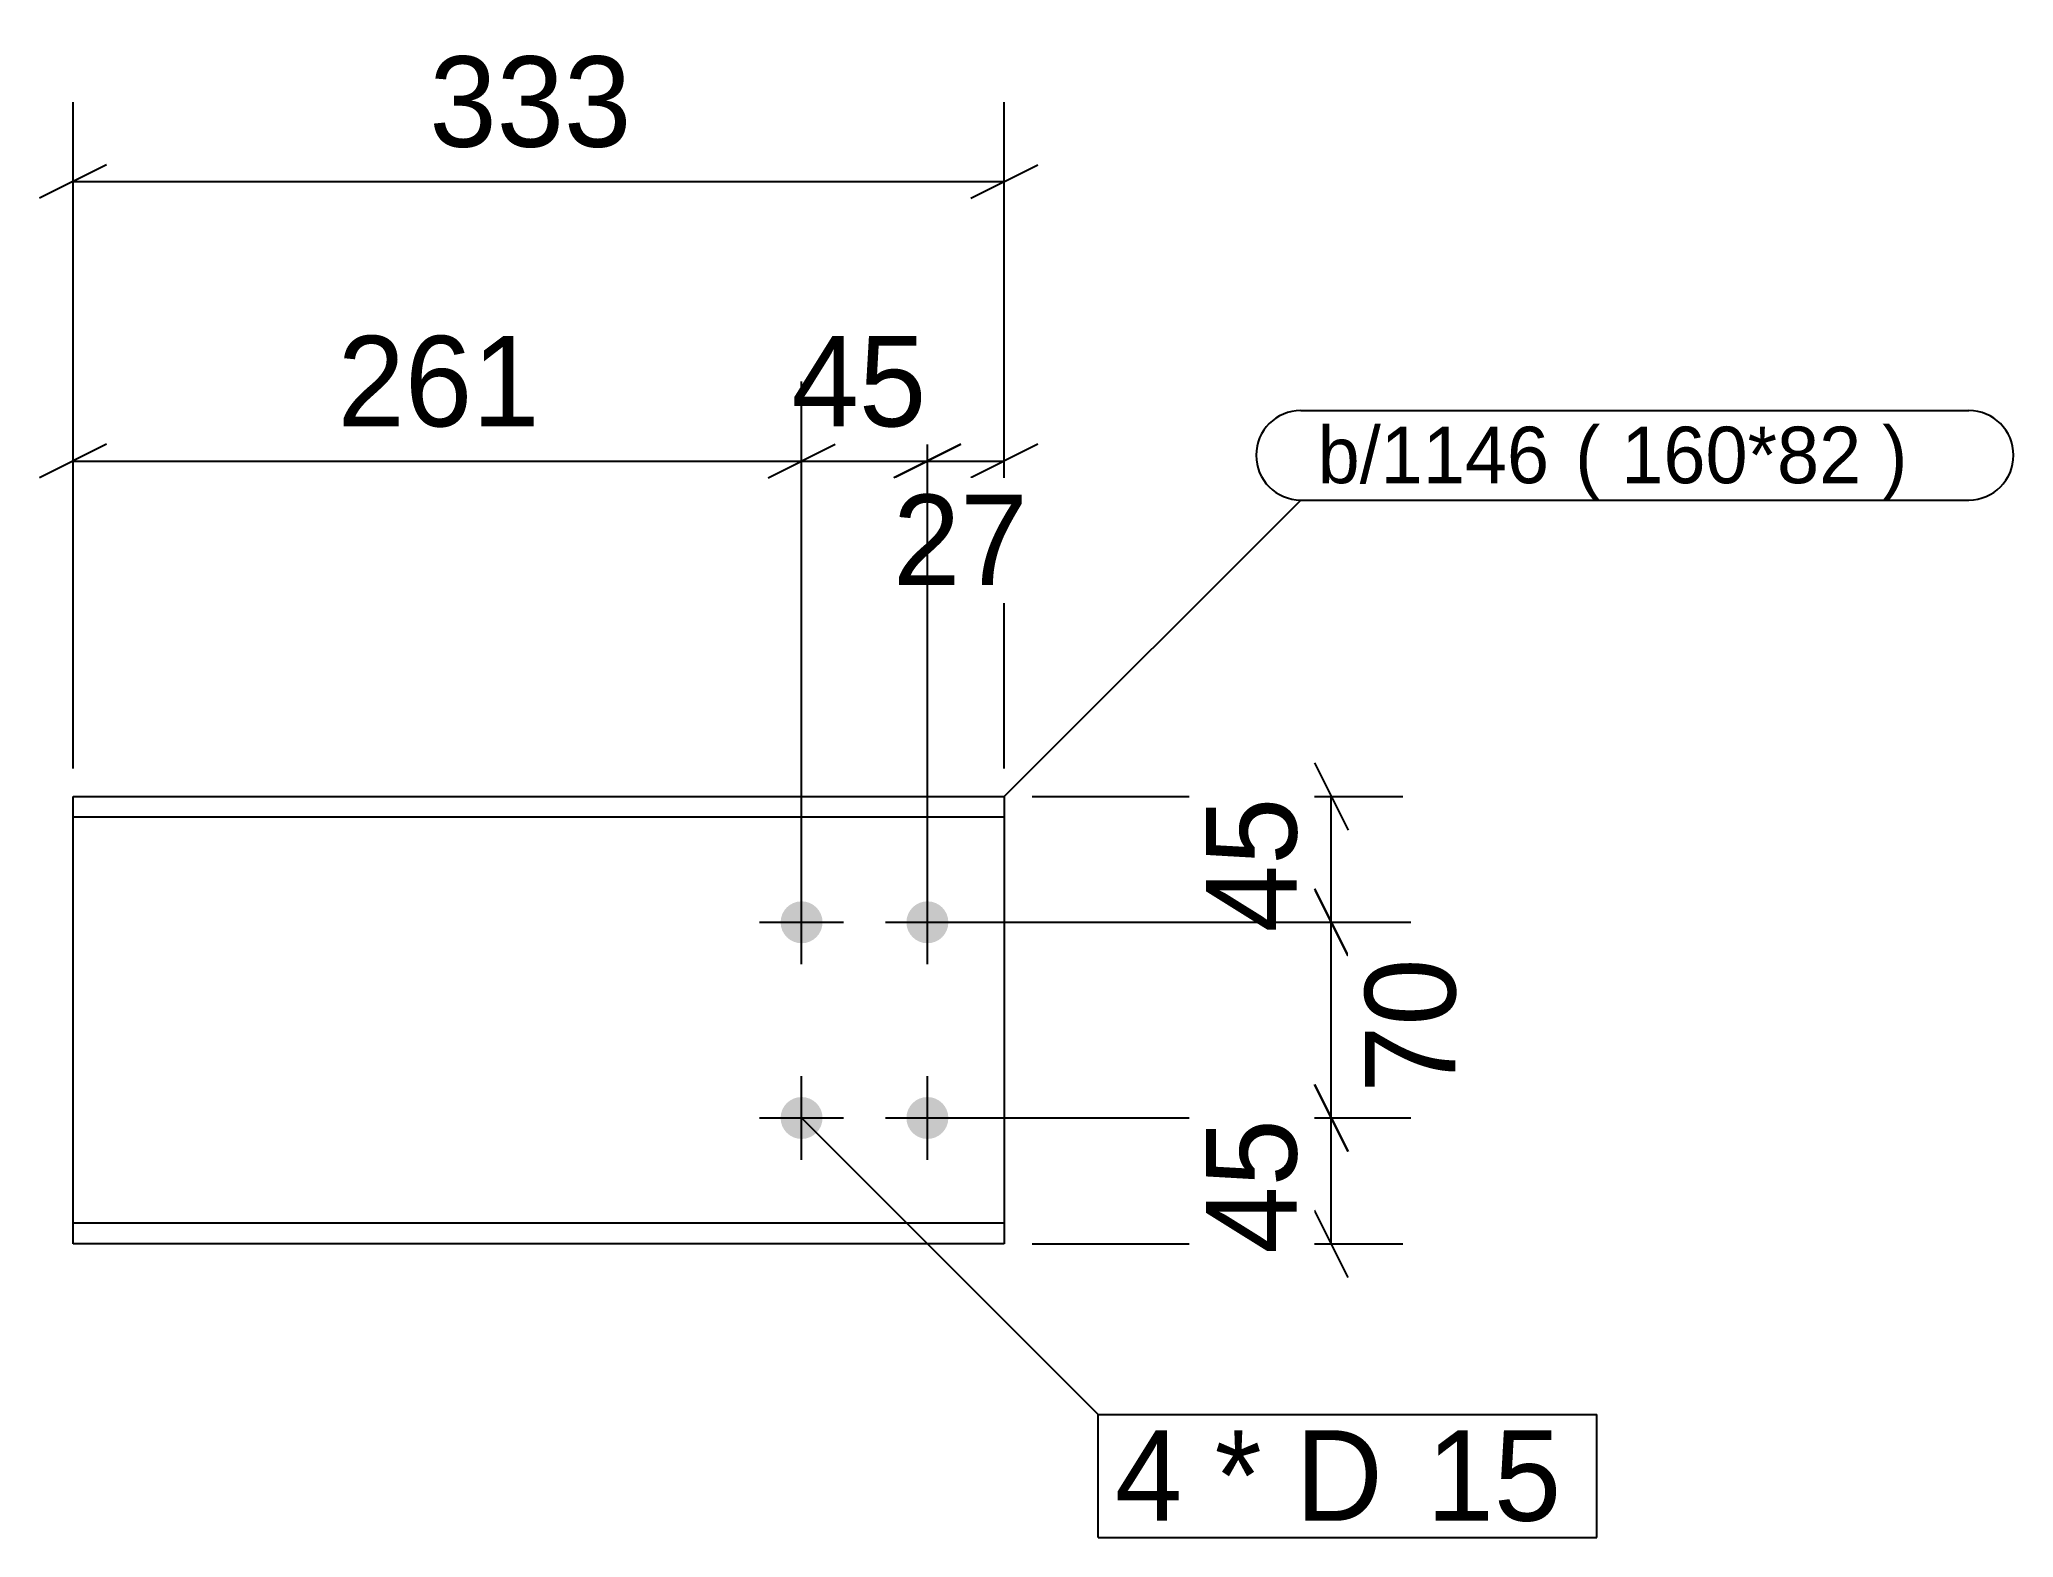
# Model space of a CAD drawing. Header units: millimetres. Extents: x 32 to 738, y 32 to 568.
import ezdxf

# ---------------------------------------------------------------- set-up
doc = ezdxf.new("R2010")
doc.units = ezdxf.units.MM
doc.styles.add('Comic Sans MS', font='COMIC.TTF', dxfattribs={"height": 0.2})

msp = doc.modelspace()

# ---------------------------------------------------------------- hatches: boundary and pattern name
at = {"linetype": 'Continuous'}
for points in [[(297.06, 252.07, -1), (312.06, 252.07, -1)], [(342.06, 252.07, -1), (357.06, 252.07, -1)], [(297.06, 182.07, -1), (312.06, 182.07, -1)], [(342.06, 182.07, -1), (357.06, 182.07, -1)]]:
    msp.add_hatch(color=3, dxfattribs=at).paths.add_polyline_path(points)

# ---------------------------------------------------------------- linework, layer by layer
at = {"color": 8, "linetype": 'Continuous'}
for p, q in [((44, 307.07), (44, 545.47)), ((377.06, 307.07), (377.06, 545.47)), ((56, 523.06), (32, 511.06)), ((365.06, 511.06), (389.06, 523.06)), ((44, 517.07), (377.06, 517.07)), ((44, 307.07), (44, 445.47)), ((304.56, 262.07), (304.56, 445.47)), ((349.56, 262.07), (349.56, 442.67)), ((377.06, 307.07), (377.06, 442.67)), ((56, 423.06), (32, 411.06)), ((44, 417.07), (304.56, 417.07)), ((292.56, 411.06), (316.56, 423.06)), ((304.56, 417.07), (349.56, 417.07)), ((337.56, 411.06), (361.56, 423.06)), ((349.56, 417.07), (377.06, 417.07)), ((389.06, 423.06), (365.06, 411.06)), ((488, 309.07), (500, 285.06)), ((387.06, 297.07), (519.6, 297.07)), ((494, 252.07), (494, 297.07)), ((500, 240.06), (488, 264.07)), ((359.56, 252.07), (519.6, 252.07)), ((494, 182.07), (494, 252.07)), ((500, 170.06), (488, 194.07)), ((359.56, 182.07), (522.4, 182.07)), ((494, 137.07), (494, 182.07)), ((500, 125.06), (488, 149.07)), ((387.06, 137.07), (519.6, 137.07))]:
    msp.add_line(p, q, dxfattribs=at)
at = {"color": 7, "linetype": 'Continuous'}
for p, q in [((483.12, 435.13), (722, 435.13)), ((483.12, 403.13), (722, 403.13)), ((44, 137.07), (44, 297.07)), ((44, 297.07), (377.06, 297.07)), ((377.06, 297.07), (377.06, 137.07)), ((377.06, 289.66), (44, 289.66)), ((304.56, 182.07), (410.62, 76)), ((377.06, 144.47), (44, 144.47)), ((377.06, 137.07), (44, 137.07)), ((410.62, 76), (588.95, 76)), ((410.62, 32), (410.62, 76)), ((588.95, 32), (588.95, 76)), ((410.62, 32), (588.95, 32))]:
    msp.add_line(p, q, dxfattribs=at)
at = {"color": 3, "linetype": 'Continuous'}
for p, q in [((304.56, 237.07), (304.56, 267.07)), ((349.56, 237.07), (349.56, 267.07)), ((289.56, 252.07), (319.56, 252.07)), ((334.56, 252.07), (364.56, 252.07)), ((304.56, 167.07), (304.56, 197.07)), ((349.56, 167.07), (349.56, 197.07)), ((289.56, 182.07), (319.56, 182.07)), ((334.56, 182.07), (364.56, 182.07))]:
    msp.add_line(p, q, dxfattribs=at)
at = {"color": 7, "linetype": 'Continuous'}
for centre, start, end in [((483.12, 419.13), 90, 270), ((722, 419.13), 270, 90)]:
    msp.add_arc(centre, 16, start, end, dxfattribs=at)

# ---------------------------------------------------------------- wipeouts: each hides what was drawn before it
at = {"color": 0}
for points in [[(256.02, 523.06), (256.02, 567.87), (165.03, 567.87), (165.03, 523.06)], [(216.35, 423.06), (216.35, 467.86), (132.21, 467.86), (132.21, 423.06)], [(575.22, 409.13), (575.22, 429.13), (489.12, 429.13), (489.12, 409.13)], [(716, 409.13), (716, 429.13), (581.22, 429.13), (581.22, 409.13)], [(442.68, 38), (442.68, 70), (416.62, 70), (416.62, 38)], [(518.47, 38), (518.47, 70), (452.28, 70), (452.28, 38)], [(573.35, 38), (573.35, 70), (528.07, 70), (528.07, 38)]]:
    msp.add_wipeout(points, dxfattribs=at)

# ---------------------------------------------------------------- next in the draw order: texts
at = {"color": 3, "style": 'Comic Sans MS'}
for s, p in [('333', (171.43, 529.47)), ('261', (138.61, 429.47))]:
    msp.add_text(s, height=32.375, dxfattribs=at).set_placement(p)

# ---------------------------------------------------------------- next in the draw order: wipeouts: each hides what was drawn before it
at = {"color": 0}
for points in [[(575.22, 409.13), (575.22, 429.13), (489.12, 429.13), (489.12, 409.13)], [(716, 409.13), (716, 429.13), (581.22, 429.13), (581.22, 409.13)], [(395.77, 366.27), (395.77, 411.06), (330.84, 411.06), (330.84, 366.27)], [(488, 307.03), (443.2, 307.03), (443.2, 242.1), (488, 242.1)], [(442.68, 38), (442.68, 70), (416.62, 70), (416.62, 38)], [(518.47, 38), (518.47, 70), (452.28, 70), (452.28, 38)], [(573.35, 38), (573.35, 70), (528.07, 70), (528.07, 38)]]:
    msp.add_wipeout(points, dxfattribs=at)

# ---------------------------------------------------------------- next in the draw order: linework, layer by layer
at = {"color": 8, "linetype": 'Continuous'}
for p, q in [((349.56, 262.07), (349.56, 445.47)), ((361.56, 423.06), (337.56, 411.06)), ((488, 264.07), (500, 240.06)), ((359.56, 252.07), (522.4, 252.07))]:
    msp.add_line(p, q, dxfattribs=at)
at = {"color": 7, "linetype": 'Continuous'}
msp.add_line((377.06, 297.07), (483.12, 403.13), dxfattribs=at)

# ---------------------------------------------------------------- next in the draw order: texts
at = {"color": 3, "style": 'Comic Sans MS'}
for s, height, p in [('b/1146', 20.234, (489.12, 409.13)), ('(\xa0160*82\xa0) ', 20.2344, (581.22, 409.13)), ('27', 32.375, (337.24, 372.67)), ('4', 32.38, (416.62, 38)), ('* D', 32.375, (452.28, 38)), ('15', 32.375, (528.07, 38))]:
    msp.add_text(s, height=height, dxfattribs=at).set_placement(p)
msp.add_text('45', height=32.375, rotation=90.00021, dxfattribs=at).set_placement((481.6, 248.5))

# ---------------------------------------------------------------- next in the draw order: wipeouts: each hides what was drawn before it
at = {"color": 0}
for points in [[(359.52, 423.06), (359.52, 467.86), (294.59, 467.86), (294.59, 423.06)], [(544.8, 249.53), (500, 249.53), (500, 184.6), (544.8, 184.6)]]:
    msp.add_wipeout(points, dxfattribs=at)

# ---------------------------------------------------------------- next in the draw order: linework, layer by layer
at = {"color": 8, "linetype": 'Continuous'}
for p, q in [((304.56, 262.07), (304.56, 445.47)), ((292.56, 411.06), (316.56, 423.06)), ((488, 194.07), (500, 170.06)), ((359.56, 182.07), (519.6, 182.07))]:
    msp.add_line(p, q, dxfattribs=at)

# ---------------------------------------------------------------- next in the draw order: texts
at = {"color": 3, "style": 'Comic Sans MS'}
msp.add_text('45', height=32.375, dxfattribs=at).set_placement((300.99, 429.47))
msp.add_text('70', height=32.375, rotation=90.00021, dxfattribs=at).set_placement((538.4, 191))

# ---------------------------------------------------------------- next in the draw order: wipeouts: each hides what was drawn before it
at = {"color": 0}
msp.add_wipeout([(488, 192.03), (443.2, 192.03), (443.2, 127.1), (488, 127.1)], dxfattribs=at)

# ---------------------------------------------------------------- next in the draw order: texts
at = {"color": 3, "style": 'Comic Sans MS'}
msp.add_text('45', height=32.375, rotation=90.00021, dxfattribs=at).set_placement((481.6, 133.5))

doc.saveas('drawing.dxf')
